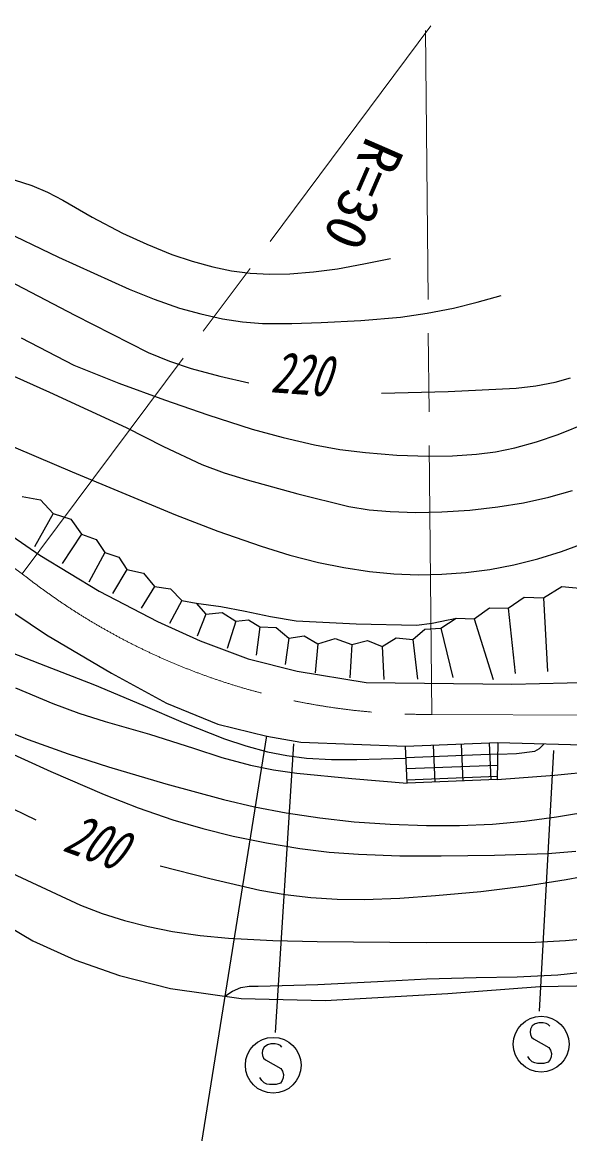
# Model space of a CAD drawing. Units: millimetres, scale not verified. Extents: x 40000 to 680000, y 20000 to 380000.
# Drawn here: x 312886 to 337328, y 261166 to 310739 of the extents above; entities that cross this region are included whole.
import ezdxf
from ezdxf.enums import TextEntityAlignment as Align

# ---------------------------------------------------------------- set-up
doc = ezdxf.new("R2010")
doc.units = ezdxf.units.MM
doc.header["$LTSCALE"] = 1000
doc.linetypes.add('CHAIN', pattern=[18.5, 12, -1.5, 3.5, -1.5])
doc.layers.add('M-BGD', color=7, linetype='Continuous', lineweight=25)
doc.layers.add('M-BMK', color=2, linetype='CHAIN', lineweight=13)
doc.styles.add('ＭＳ ゴシック', font='')
doc.styles.get('ＭＳ ゴシック').set_extended_font_data('MS Gothic')

msp = doc.modelspace()

# ---------------------------------------------------------------- linework, layer by layer
at = {"layer": 'M-BGD'}
for p, q in [((312528, 303708), (313318, 303459)), ((313318, 303459), (314013, 303163)), ((314013, 303163), (314694, 302806)), ((314694, 302806), (316015, 302044)), ((316015, 302044), (317360, 301338)), ((311356, 301763), (314507, 300267)), ((317360, 301338), (318448, 300836)), ((318448, 300836), (319572, 300385)), ((314507, 300267), (317661, 298836)), ((319572, 300385), (320473, 300076)), ((320473, 300076), (321401, 299823)), ((326963, 299748), (328140, 299958)), ((328140, 299958), (329323, 300197)), ((321401, 299823), (322225, 299656)), ((322225, 299656), (323067, 299548)), ((323067, 299548), (323945, 299502)), ((323945, 299502), (324826, 299516)), ((324826, 299516), (325894, 299602)), ((325894, 299602), (326963, 299748)), ((311964, 299389), (315231, 297668)), ((317661, 298836), (318772, 298388)), ((333200, 298249), (334261, 298551)), ((318772, 298388), (319913, 297993)), ((319913, 297993), (320856, 297727)), ((330955, 297757), (332134, 297985)), ((332134, 297985), (333200, 298249)), ((315231, 297668), (318510, 296010)), ((320856, 297727), (321825, 297517)), ((321825, 297517), (322715, 297382)), ((326231, 297346), (328006, 297438)), ((328006, 297438), (329776, 297590)), ((329776, 297590), (330955, 297757)), ((322715, 297382), (323619, 297306)), ((323619, 297306), (324924, 297296)), ((324924, 297296), (326231, 297346)), ((312833, 296660), (315196, 295441)), ((318510, 296010), (319458, 295628)), ((310659, 295775), (314101, 294247)), ((319458, 295628), (320427, 295302)), ((315196, 295441), (317199, 294648)), ((320427, 295302), (321707, 294959)), ((321707, 294959), (323006, 294662)), ((317199, 294648), (319237, 293906)), ((334929, 294417), (335805, 294522)), ((335805, 294522), (336675, 294687)), ((336675, 294687), (337363, 294875)), ((314101, 294247), (317523, 292663)), ((328917, 294194), (331905, 294275)), ((331905, 294275), (334929, 294417)), ((319237, 293906), (321178, 293224)), ((321178, 293224), (323150, 292595)), ((310510, 292633), (315110, 290693)), ((317523, 292663), (319199, 291813)), ((323150, 292595), (324527, 292214)), ((336803, 292358), (338127, 292894)), ((324527, 292214), (325927, 291890)), ((334874, 291761), (335846, 292030)), ((335846, 292030), (336803, 292358)), ((319199, 291813), (320897, 291020)), ((325927, 291890), (327057, 291689)), ((327057, 291689), (328204, 291547)), ((328204, 291547), (329609, 291437)), ((333157, 291469), (334016, 291585)), ((334016, 291585), (334874, 291761)), ((320897, 291020), (321895, 290650)), ((329609, 291437), (331025, 291386)), ((331025, 291386), (332089, 291398)), ((332089, 291398), (333157, 291469)), ((308221, 290675), (313667, 286977)), ((315110, 290693), (319722, 288776)), ((321895, 290650), (322924, 290332)), ((322924, 290332), (325183, 289708)), ((312884, 289586), (313705, 289438)), ((325183, 289708), (327460, 289142)), ((335257, 289310), (336389, 289558)), ((336389, 289558), (337456, 289854)), ((313705, 289438), (314273, 288828)), ((327460, 289142), (328376, 288998)), ((332865, 288980), (334121, 289123)), ((334121, 289123), (335257, 289310)), ((314273, 288828), (313436, 287348)), ((314273, 288828), (315057, 288581)), ((315057, 288581), (315535, 287913)), ((319722, 288776), (321623, 288044)), ((328376, 288998), (329309, 288913)), ((329309, 288913), (330459, 288875)), ((330459, 288875), (331613, 288898)), ((331613, 288898), (332865, 288980)), ((321623, 288044), (323554, 287366)), ((315535, 287913), (314668, 286599)), ((315535, 287913), (316193, 287676)), ((316193, 287676), (316577, 287093)), ((336955, 287139), (338090, 287556)), ((316577, 287093), (315854, 285772)), ((316577, 287093), (317192, 286877)), ((323554, 287366), (324826, 286977)), ((335895, 286810), (336955, 287139)), ((313667, 286977), (316326, 285371)), ((317192, 286877), (317555, 286335)), ((324826, 286977), (326114, 286647)), ((326114, 286647), (327240, 286414)), ((333759, 286339), (334828, 286542)), ((334828, 286542), (335895, 286810)), ((317555, 286335), (316915, 285257)), ((317555, 286335), (318297, 286162)), ((318297, 286162), (318786, 285578)), ((327240, 286414), (328387, 286239)), ((328387, 286239), (329473, 286139)), ((329473, 286139), (330562, 286099)), ((330562, 286099), (331623, 286118)), ((331623, 286118), (332691, 286197)), ((332691, 286197), (333759, 286339)), ((318786, 285578), (318194, 284602)), ((318786, 285578), (319506, 285467)), ((336155, 285073), (336970, 285573)), ((336970, 285573), (337922, 285483)), ((310822, 285526), (313964, 283413)), ((316326, 285371), (318930, 284014)), ((319506, 285467), (320016, 284947)), ((334577, 284600), (335287, 285099)), ((335287, 285099), (336155, 285073)), ((336155, 285073), (336334, 281784)), ((320016, 284947), (319454, 283922)), ((320016, 284947), (320653, 284826)), ((320653, 284826), (321089, 284347)), ((320653, 284826), (321747, 284681)), ((321747, 284681), (322845, 284475)), ((333062, 284126), (333740, 284615)), ((333740, 284615), (334577, 284600)), ((334577, 284600), (334883, 281691)), ((321089, 284347), (320703, 283360)), ((321089, 284347), (321805, 284410)), ((321805, 284410), (322415, 284031)), ((322415, 284031), (322993, 284084)), ((322845, 284475), (323976, 284229)), ((322993, 284084), (323488, 283779)), ((323976, 284229), (325113, 284043)), ((331190, 283933), (331892, 284081)), ((331579, 283716), (332252, 284168)), ((331892, 284081), (332067, 284123)), ((332067, 284123), (332252, 284168)), ((332252, 284168), (333062, 284126)), ((333062, 284126), (333913, 281426)), ((318930, 284014), (320836, 283155)), ((322415, 284031), (322029, 282814)), ((323488, 283779), (323323, 282518)), ((323488, 283779), (324219, 283742)), ((324219, 283742), (324782, 283274)), ((325113, 284043), (327794, 283915)), ((327794, 283915), (330491, 283846)), ((330316, 283211), (330863, 283674)), ((330491, 283846), (331190, 283933)), ((330863, 283674), (331579, 283716)), ((331579, 283716), (332104, 281519)), ((313964, 283413), (316872, 281713)), ((320836, 283155), (322969, 282352)), ((324782, 283274), (324618, 282097)), ((324782, 283274), (325477, 283366)), ((325477, 283366), (326088, 283022)), ((326088, 283022), (326850, 283258)), ((326850, 283258), (327602, 282990)), ((327602, 282990), (328297, 283169)), ((328297, 283169), (328959, 282895)), ((328959, 282895), (329585, 283279)), ((329585, 283279), (330316, 283211)), ((330316, 283211), (330528, 281441)), ((311806, 282854), (313931, 282030)), ((326088, 283022), (325960, 281722)), ((327602, 282990), (327517, 281504)), ((328959, 282895), (329030, 281426)), ((322969, 282352), (325157, 281798)), ((313931, 282030), (316113, 281186)), ((316872, 281713), (319332, 280371)), ((325157, 281798), (328232, 281299)), ((316113, 281186), (318269, 280288)), ((328232, 281299), (334742, 281216)), ((334742, 281216), (341873, 281382)), ((312587, 281049), (314249, 280356)), ((314249, 280356), (315412, 279929)), ((318269, 280288), (320073, 279507)), ((319332, 280371), (321614, 279431)), ((315412, 279929), (316594, 279559)), ((311996, 279209), (313149, 278746)), ((316594, 279559), (318573, 278990)), ((320073, 279507), (321913, 278776)), ((321614, 279431), (323806, 278895)), ((313149, 278746), (314933, 278112)), ((318573, 278990), (320537, 278362)), ((323787, 278915), (320054, 255596)), ((321913, 278776), (322861, 278461)), ((323806, 278895), (325327, 278626)), ((325327, 278626), (330001, 278450)), ((330001, 278450), (334112, 278613)), ((333814, 276949), (333748, 278599)), ((334112, 278613), (334079, 276959)), ((334112, 278613), (342895, 278364)), ((311795, 278386), (314159, 277316)), ((314933, 278112), (316742, 277533)), ((320537, 278362), (321800, 277951)), ((322861, 278461), (323836, 278201)), ((323836, 278201), (324700, 278032)), ((324992, 278553), (324177, 265681)), ((330067, 276796), (330001, 278450)), ((330067, 276796), (330001, 278450)), ((330021, 277950), (334102, 278113)), ((331316, 276847), (331250, 278499)), ((332565, 276898), (332499, 278549)), ((334128, 278102), (334942, 278133)), ((334942, 278133), (335775, 278228)), ((335775, 278228), (335979, 278354)), ((336603, 278259), (335957, 266637)), ((335979, 278354), (336162, 278540)), ((336162, 278540), (336168, 278547)), ((336168, 278547), (336175, 278555)), ((321800, 277951), (323077, 277600)), ((324700, 278032), (325583, 277922)), ((325583, 277922), (326698, 277862)), ((326698, 277862), (327828, 277862)), ((327828, 277862), (328907, 277888)), ((328907, 277888), (329989, 277919)), ((330041, 277451), (334092, 277612)), ((314159, 277316), (316550, 276300)), ((316742, 277533), (319300, 276775)), ((323077, 277600), (324103, 277396)), ((324103, 277396), (325142, 277251)), ((325142, 277251), (327604, 277017)), ((334079, 276959), (336641, 277154)), ((336641, 277154), (339196, 277408)), ((319300, 276775), (321872, 276075)), ((327604, 277017), (330067, 276796)), ((330061, 276951), (334082, 277111)), ((334079, 276959), (330067, 276796)), ((316550, 276300), (318067, 275706)), ((311963, 275908), (313488, 275162)), ((318067, 275706), (319604, 275169)), ((321872, 276075), (323260, 275747)), ((323260, 275747), (324663, 275477)), ((336735, 275307), (339250, 275724)), ((319604, 275169), (320946, 274776)), ((324663, 275477), (326177, 275250)), ((326177, 275250), (327697, 275083)), ((335301, 275112), (336735, 275307)), ((320946, 274776), (322305, 274441)), ((327697, 275083), (329310, 274969)), ((329310, 274969), (330938, 274915)), ((330938, 274915), (332406, 274916)), ((332406, 274916), (333871, 274978)), ((333871, 274978), (335301, 275112)), ((322305, 274441), (323783, 274138)), ((323783, 274138), (325280, 273893)), ((325280, 273893), (326586, 273731)), ((326586, 273731), (327900, 273629)), ((333963, 273585), (336345, 273672)), ((336345, 273672), (337598, 273777)), ((311291, 273305), (315488, 271365)), ((327900, 273629), (329737, 273564)), ((329737, 273564), (331587, 273558)), ((331587, 273558), (333963, 273585)), ((319051, 273111), (321259, 272546)), ((337170, 272508), (338957, 272851)), ((321259, 272546), (323495, 272036)), ((333363, 271978), (335375, 272224)), ((335375, 272224), (337170, 272508)), ((323495, 272036), (324627, 271840)), ((324627, 271840), (325764, 271704)), ((325764, 271704), (326948, 271631)), ((328147, 271618), (329738, 271674)), ((329738, 271674), (331339, 271791)), ((331339, 271791), (333363, 271978)), ((315488, 271365), (316457, 270993)), ((326948, 271631), (328147, 271618)), ((311401, 270934), (313361, 269776)), ((316457, 270993), (317446, 270677)), ((317446, 270677), (318511, 270403)), ((318511, 270403), (319600, 270186)), ((319600, 270186), (320836, 270007)), ((313361, 269776), (315231, 268930)), ((320836, 270007), (322089, 269887)), ((322089, 269887), (324066, 269781)), ((324066, 269781), (326058, 269734)), ((326058, 269734), (330924, 269695)), ((330924, 269695), (335804, 269715)), ((335804, 269715), (337131, 269784)), ((337131, 269784), (338463, 269913)), ((315231, 268930), (317235, 268218)), ((317235, 268218), (319506, 267639)), ((334973, 268163), (336788, 268249)), ((336788, 268249), (338177, 268396)), ((322646, 267691), (323023, 267749)), ((323023, 267749), (323425, 267749)), ((323425, 267749), (326085, 267823)), ((326085, 267823), (328746, 267957)), ((328746, 267957), (330941, 268077)), ((330941, 268077), (333152, 268137)), ((331885, 267416), (335985, 267728)), ((333152, 268137), (334973, 268163)), ((335985, 267728), (340037, 267817)), ((319506, 267639), (322667, 267193)), ((321924, 267298), (322277, 267524)), ((322277, 267524), (322646, 267691)), ((326408, 267104), (331885, 267416)), ((322667, 267193), (326408, 267104)), ((335568, 265836), (335562, 265692)), ((335649, 265973), (335568, 265836)), ((335787, 266067), (335649, 265973)), ((335949, 266111), (335787, 266067)), ((336143, 266111), (335949, 266111)), ((336274, 266086), (336143, 266111)), ((336368, 266042), (336274, 266086)), ((336437, 265967), (336368, 266042)), ((335562, 265692), (335568, 265598)), ((335568, 265598), (335618, 265473)), ((335618, 265473), (335705, 265405)), ((335705, 265405), (336387, 265011)), ((323609, 264898), (323603, 264754)), ((323603, 264754), (323609, 264660)), ((323690, 265035), (323609, 264898)), ((323828, 265129), (323690, 265035)), ((323990, 265173), (323828, 265129)), ((324184, 265173), (323990, 265173)), ((324315, 265148), (324184, 265173)), ((324409, 265104), (324315, 265148)), ((324478, 265029), (324409, 265104)), ((336387, 265011), (336462, 264898)), ((336462, 264898), (336512, 264742)), ((336512, 264742), (336499, 264592)), ((323609, 264660), (323659, 264535)), ((323659, 264535), (323747, 264467)), ((323747, 264467), (324428, 264073)), ((335543, 264473), (335455, 264617)), ((335643, 264380), (335543, 264473)), ((335762, 264323), (335643, 264380)), ((335887, 264305), (335762, 264323)), ((336174, 264305), (335887, 264305)), ((336368, 264361), (336174, 264305)), ((336455, 264473), (336368, 264361)), ((336499, 264592), (336455, 264473)), ((324428, 264073), (324503, 263960)), ((324503, 263960), (324553, 263804)), ((324553, 263804), (324540, 263654)), ((323584, 263535), (323497, 263679)), ((323684, 263442), (323584, 263535)), ((323803, 263385), (323684, 263442)), ((323928, 263367), (323803, 263385)), ((324215, 263367), (323928, 263367)), ((324409, 263423), (324215, 263367)), ((324497, 263535), (324409, 263423)), ((324540, 263654), (324497, 263535))]:
    msp.add_line(p, q, dxfattribs=at)
for centre in [(336049, 265161), (324090, 264223)]:
    msp.add_circle(centre, 1244, dxfattribs=at)
at = {"layer": 'M-BMK'}
for p, q in [((312889, 286137), (331250, 310739)), ((331166, 279869), (330890, 310636)), ((308403, 289314), (312889, 286137)), ((331166, 279869), (339382, 279836))]:
    msp.add_line(p, q, dxfattribs=at)
msp.add_arc((330952, 309026), 29158, 231.7205, 270.4203, dxfattribs=at)

# ---------------------------------------------------------------- texts
at = {"layer": 'M-BGD', "style": 'ＭＳ ゴシック'}
msp.add_text('R=30', height=1833, rotation=246.5, dxfattribs=at).set_placement((327770, 305927), align=Align.BOTTOM_LEFT)
at = {"layer": 'M-BGD', "style": 'ＭＳ ゴシック', "oblique": 15, "width": 0.7}
for s, rotation, p in [('220', 355.7, (323905, 293693)), ('200', 339.4, (314443, 273297))]:
    msp.add_text(s, height=1833, rotation=rotation, dxfattribs=at).set_placement(p, align=Align.BOTTOM_LEFT)

doc.saveas('drawing.dxf')
